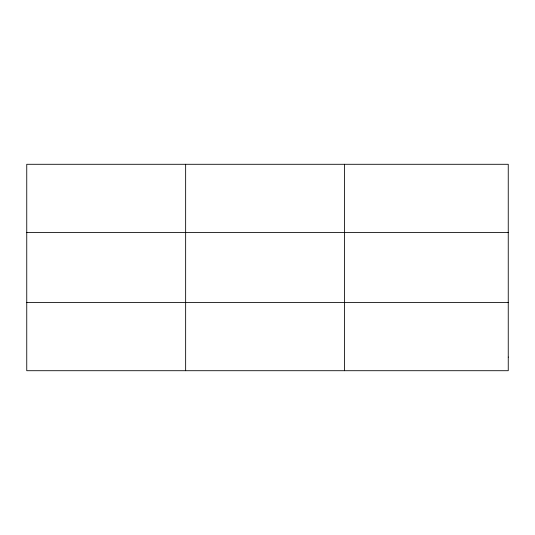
<?xml version="1.0" encoding="UTF-8"?>
<svg xmlns="http://www.w3.org/2000/svg" width="535" height="535" viewBox="0 0 535 535"><rect width="100%" height="100%" fill="white"/><g stroke="black" fill="none" stroke-linecap="round" stroke-linejoin="round"><path stroke-width="0.8" d="M185.645 370.708L185.645 164.292M344.54 370.708L344.54 164.292M26.75 232.411L508.25 232.411M26.75 302.589L508.25 302.589M508.25 357.086L508.25 370.708L26.75 370.708L26.75 164.292L508.25 164.292L508.25 357.086"/></g></svg>
